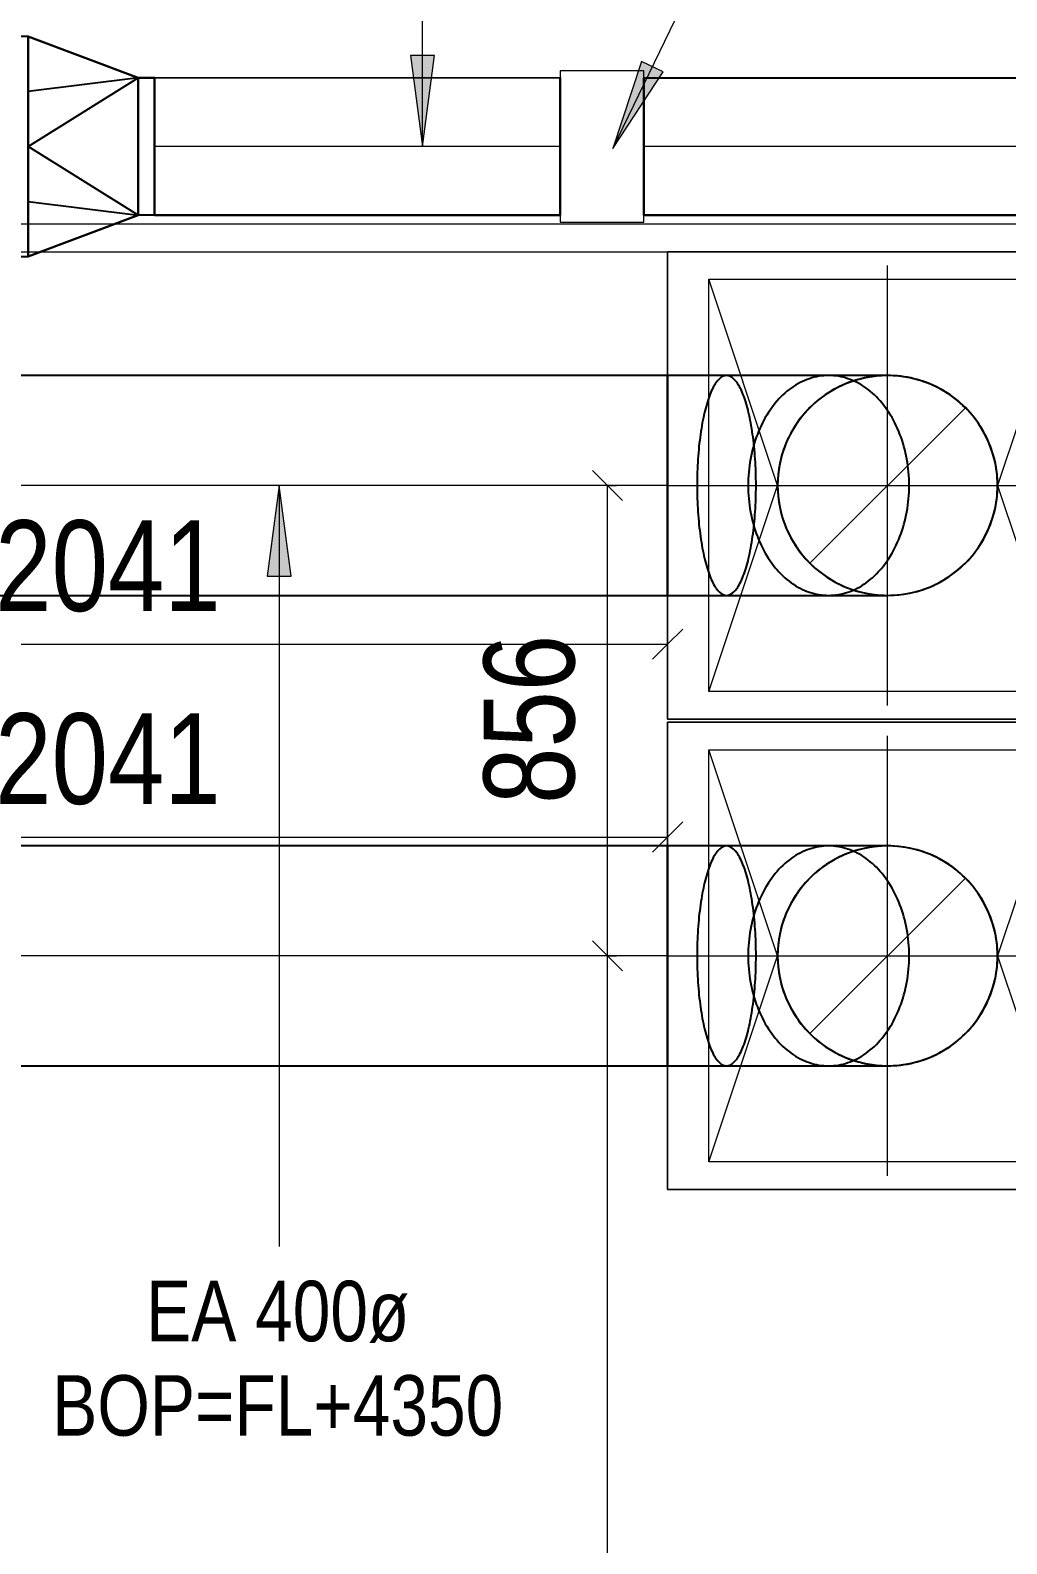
# Model space of a CAD drawing. Header units: millimetres. Extents: x -21807 to 17683, y 43568 to 60640.
# Drawn here: x 3968 to 5743, y 53192 to 55945 of the extents above; entities that cross this region are included whole.
import ezdxf

# ---------------------------------------------------------------- set-up
doc = ezdxf.new("R2010")
doc.units = ezdxf.units.MM
for name, color, linetype, lineweight in [('A-ANNO-DIMS', 7, 'Continuous', 9), ('A-ANNO-DIMS-110', 7, 'Continuous', 9), ('A-WALL', 7, 'Continuous', 9), ('G-ANNO-TEXT', 7, 'Continuous', 9), ('M-EQPM', 7, 'Continuous', 5), ('M-HVAC-DUCT', 7, 'Continuous', 25), ('M-HVAC-DUCT-CNTR', 7, 'Continuous', 5), ('M-HVAC-DUCT-IDEN', 7, 'Continuous', 9)]:
    doc.layers.add(name, color=color, linetype=linetype, lineweight=lineweight)
doc.layers.add('M-HVAC-DUCT-ANNO', color=7, linetype='Continuous', lineweight=5, true_color=0x007f00)
doc.styles.add('Arial_2', font='arial.ttf', dxfattribs={"width": 0.8, "height": 165})
doc.styles.add('Arial_4', font='arial.ttf', dxfattribs={"width": 0.8, "height": 110})
doc.dimstyles.new('AK_DIM_2_0_Arial_đỏ', dxfattribs={"dimscale": 304.8, "dimtxt": 168.342801, "dimasz": 0.180446, "dimexe": 0.180446, "dimexo": 0.180446, "dimgap": 0.036089, "dimtad": 1, "dimdec": 0, "dimzin": 0, "dimdsep": 46, "dimtxsty": 'Arial_2', "dimblk1": 'OBLIQUE', "dimblk2": 'OBLIQUE', "dimsah": 1, "dimcen": 0.09, "dimadec": 0, "dimazin": 0, "dimtfac": 1, "dimtdec": 4, "dimtix": 1, "dimtmove": 0, "dimatfit": 3, "dimfxl": 1, "dimtvp": 1, "dimtolj": 1, "dimtzin": 0, "dimarcsym": 2})

# ---------------------------------------------------------------- blocks, each defined once
blk = doc.blocks.new('AK-SGS-M3-A_rvt-1-MẶT BẰNG HỆ THỐNG GIÓ THẢI')
at = {"layer": 'A-WALL', "color": 253, "lineweight": 13, "true_color": 0xaaaaaa}
for p, q in [((5926.4, 55591.9), (3067.8, 55591.9)), ((3067.8, 55541.9), (5926.4, 55541.9))]:
    blk.add_line(p, q, dxfattribs=at)
at = {"layer": 'A-WALL', "color": 254, "lineweight": 13, "true_color": 0xcccccc}
for p, q in [((5926.4, 55591.9), (3067.8, 55591.9)), ((3067.8, 55541.9), (5926.4, 55541.9))]:
    blk.add_line(p, q, dxfattribs=at)
blk = doc.blocks.new('PG_HutMuiBep_9000cmh - PG_HutMuiBep_9000cmh-2514533-MẶT BẰNG HỆ THỐNG GIÓ THẢI')
at = {"layer": 'M-EQPM', "color": 34, "true_color": 0x994c00}
for p, q in [((-400, -425), (-400, 425)), ((-400, 425), (400, 425)), ((400, 425), (-400, 425)), ((-400, 425), (-400, -425)), ((400, 425), (400, -425)), ((400, -425), (400, 425)), ((-325, -375), (-325, 375)), ((-325, 375), (325, 375)), ((-200, 0), (-325, 375)), ((325, 375), (200, 0)), ((325, 375), (325, -375)), ((-325, -375), (-200, 0)), ((200, 0), (325, -375)), ((325, -375), (-325, -375)), ((400, -425), (-400, -425)), ((-400, -425), (400, -425))]:
    blk.add_line(p, q, dxfattribs=at)
for start, end in [(360, 180), (180, 360)]:
    blk.add_arc((0, 0), 200, start, end, dxfattribs=at)
blk = doc.blocks.new('PG_HutMuiBep_9000cmh - PG_HutMuiBep_9000cmh-2514576-MẶT BẰNG HỆ THỐNG GIÓ THẢI')
at = {"layer": 'M-EQPM', "color": 34, "true_color": 0x994c00}
for p, q in [((-400, -425), (-400, 425)), ((-400, 425), (400, 425)), ((400, 425), (-400, 425)), ((-400, 425), (-400, -425)), ((400, 425), (400, -425)), ((400, -425), (400, 425)), ((-325, -375), (-325, 375)), ((-325, 375), (325, 375)), ((-200, 0), (-325, 375)), ((325, 375), (200, 0)), ((325, 375), (325, -375)), ((-325, -375), (-200, 0)), ((200, 0), (325, -375)), ((325, -375), (-325, -375)), ((400, -425), (-400, -425)), ((-400, -425), (400, -425))]:
    blk.add_line(p, q, dxfattribs=at)
for start, end in [(360, 180), (180, 360)]:
    blk.add_arc((0, 0), 200, start, end, dxfattribs=at)
blk = doc.blocks.new('Fire Damper - Rectangular - Simple - FD-2282211-MẶT BẰNG HỆ THỐNG GIÓ THẢI')
at = {"layer": 'M-HVAC-DUCT', "color": 34, "lineweight": 5, "true_color": 0x994c00}
for p, q in [((-76.2, 137.7), (76.2, 137.7)), ((-76.2, -137.7), (-76.2, 137.7)), ((76.2, 137.7), (76.2, -137.7)), ((76.2, -137.7), (-76.2, -137.7))]:
    blk.add_line(p, q, dxfattribs=at)
blk = doc.blocks.new('Cut_Tron - Standard-V36-MẶT BẰNG HỆ THỐNG GIÓ THẢI')
at = {"layer": 'M-HVAC-DUCT', "color": 34, "true_color": 0x994c00}
for p, q in [((5233.6, 54461.3), (5126.4, 54461.3)), ((5126.4, 54461.3), (5126.4, 54261.3)), ((5419.2, 54461.3), (5233.6, 54461.3)), ((5526.4, 54461.3), (5419.2, 54461.3)), ((5126.4, 54261.3), (5126.4, 54061.3)), ((5126.4, 54061.3), (5233.6, 54061.3)), ((5233.6, 54061.3), (5419.2, 54061.3)), ((5419.2, 54061.3), (5526.4, 54061.3))]:
    blk.add_line(p, q, dxfattribs=at)
for start, end in [(360, 180), (180, 0)]:
    blk.add_arc((5526.4, 54261.3), 200, start, end, dxfattribs=at)
for points in [[(5287.2, 54261.3), (5287.2, 54277.4), (5286.1, 54309.6), (5281.5, 54355.1), (5274.1, 54395.2), (5264.3, 54427.5), (5252.8, 54450.1), (5240.1, 54461.7), (5227.1, 54461.7), (5214.4, 54450.1), (5202.9, 54427.5), (5193.1, 54395.2), (5185.7, 54355.1), (5181, 54309.6), (5180, 54277.4), (5180, 54261.3)], [(5565.6, 54261.3), (5565.6, 54277.4), (5562.8, 54309.6), (5550.1, 54355.1), (5529.9, 54395.2), (5503.2, 54427.5), (5471.7, 54450.1), (5437.1, 54461.7), (5401.4, 54461.7), (5366.8, 54450.1), (5335.2, 54427.5), (5308.6, 54395.2), (5288.3, 54355.1), (5275.7, 54309.6), (5272.8, 54277.4), (5272.8, 54261.3)], [(5726.4, 54261.3), (5726.4, 54277.4), (5722.5, 54309.6), (5705.2, 54355.1), (5677.6, 54395.2), (5641.1, 54427.5), (5598, 54450.1), (5550.8, 54461.7), (5502.1, 54461.7), (5454.8, 54450.1), (5411.7, 54427.5), (5375.2, 54395.2), (5347.6, 54355.1), (5330.3, 54309.6), (5326.4, 54277.4), (5326.4, 54261.3)], [(5180, 54261.3), (5180, 54245.1), (5181, 54212.9), (5185.7, 54167.4), (5193.1, 54127.3), (5202.9, 54095.1), (5214.4, 54072.4), (5227.1, 54060.8), (5240.1, 54060.8), (5252.8, 54072.4), (5264.3, 54095.1), (5274.1, 54127.3), (5281.5, 54167.4), (5286.1, 54212.9), (5287.2, 54245.1), (5287.2, 54261.3)], [(5272.8, 54261.3), (5272.8, 54245.1), (5275.7, 54212.9), (5288.3, 54167.4), (5308.6, 54127.3), (5335.2, 54095.1), (5366.8, 54072.4), (5401.4, 54060.8), (5437.1, 54060.8), (5471.7, 54072.4), (5503.2, 54095.1), (5529.9, 54127.3), (5550.1, 54167.4), (5562.8, 54212.9), (5565.6, 54245.1), (5565.6, 54261.3)], [(5326.4, 54261.3), (5326.4, 54245.1), (5330.3, 54212.9), (5347.6, 54167.4), (5375.2, 54127.3), (5411.7, 54095.1), (5454.8, 54072.4), (5502.1, 54060.8), (5550.8, 54060.8), (5598, 54072.4), (5641.1, 54095.1), (5677.6, 54127.3), (5705.2, 54167.4), (5722.5, 54212.9), (5726.4, 54245.1), (5726.4, 54261.3)]]:
    blk.add_open_spline(points, degree=3, dxfattribs=at)
blk = doc.blocks.new('ConThu_VuongTron_NepC1 - Standard-2219559-MẶT BẰNG HỆ THỐNG GIÓ THẢI')
at = {"layer": 'M-HVAC-DUCT', "color": 34, "true_color": 0x994c00}
for p, q in [((0, 125), (200, 200)), ((200, 200), (0, 125)), ((200, 0), (200, 200)), ((200, 0), (200, 200)), ((240, 200), (200, 200)), ((200, 200), (200, 0)), ((200, 200), (200, 0)), ((240, 0), (240, 200)), ((240, 0), (240, 200)), ((-30, -125), (-30, 125)), ((-30, 125), (-30, -125)), ((-30, 125), (0, 125)), ((-30, 125), (0, 125)), ((0, 125), (0, -125)), ((0, -125), (0, 125)), ((0, 125), (200, 0)), ((200, 100), (0, 125)), ((0, -125), (0, 125)), ((0, 125), (0, -125)), ((200, -200), (200, 0)), ((200, -200), (200, 0)), ((200, 0), (200, -200)), ((240, -200), (240, 0)), ((240, -200), (240, 0)), ((200, 0), (0, -125)), ((200, 0), (200, -200)), ((0, -125), (200, -100)), ((0, -125), (-30, -125)), ((-30, -125), (0, -125)), ((0, -125), (200, -200)), ((200, -200), (0, -125)), ((200, -200), (240, -200))]:
    blk.add_line(p, q, dxfattribs=at)
blk = doc.blocks.new('AK-SGS-M3-Hrvt_rvt-1-MẶT BẰNG HỆ THỐNG GIÓ THẢI')
at = {"layer": 'M-HVAC-DUCT', "color": 34, "true_color": 0x994c00}
for p, q in [((4193.7, 55858.6), (4930.8, 55858.7)), ((4193.7, 55858.6), (4930.8, 55858.7)), ((4193.7, 55608.6), (4193.7, 55858.6)), ((4193.7, 55858.6), (4193.7, 55608.6)), ((4930.8, 55608.7), (4930.8, 55858.7)), ((4930.8, 55858.7), (4930.8, 55608.7)), ((5083.2, 55608.6), (5083.2, 55858.6)), ((5083.2, 55858.6), (5083.2, 55608.6)), ((5083.2, 55858.6), (6438.9, 55858.6)), ((5083.2, 55858.6), (6438.9, 55858.6)), ((4930.8, 55608.7), (4193.7, 55608.6)), ((4193.7, 55608.6), (4930.8, 55608.7)), ((6438.9, 55608.6), (5083.2, 55608.6)), ((5083.2, 55608.6), (6438.9, 55608.6)), ((5126.4, 55316.9), (3085.2, 55316.9)), ((5126.4, 55116.9), (5126.4, 55316.9)), ((5126.4, 55116.9), (5126.4, 55316.9)), ((5126.4, 54916.9), (5126.4, 55116.9)), ((5126.4, 54916.9), (5126.4, 55116.9)), ((3085.2, 54916.9), (5126.4, 54916.9)), ((5126.4, 54461.3), (3085.2, 54461.3)), ((5126.4, 54261.3), (5126.4, 54461.3)), ((5126.4, 54261.3), (5126.4, 54461.3)), ((5126.4, 54061.3), (5126.4, 54261.3)), ((5126.4, 54061.3), (5126.4, 54261.3)), ((3085.2, 54061.3), (5126.4, 54061.3))]:
    blk.add_line(p, q, dxfattribs=at)
at = {"layer": 'M-HVAC-DUCT-ANNO', "color": 34, "true_color": 0x994c00}
for p, q in [((5667.8, 55258.4), (5385, 54975.5)), ((5667.8, 54402.7), (5385, 54119.8))]:
    blk.add_line(p, q, dxfattribs=at)
for centre, start, end in [((5526.4, 55116.9), 0, 180), ((5526.4, 55116.9), 180, 0), ((5526.4, 54261.3), 360, 180), ((5526.4, 54261.3), 180, 360)]:
    blk.add_arc(centre, 200, start, end, dxfattribs=at)
at = {"layer": 'M-HVAC-DUCT-CNTR', "color": 34, "true_color": 0x994c00}
for p, q in [((4930.8, 55733.7), (4193.7, 55733.6)), ((6438.9, 55733.6), (5083.2, 55733.6)), ((5526.4, 54716.9), (5526.4, 55516.9)), ((5126.4, 55116.9), (3085.2, 55116.9)), ((5126.4, 55116.9), (3085.2, 55116.9)), ((5126.4, 55116.9), (5926.4, 55116.9)), ((5126.4, 55116.9), (5233.6, 55116.9)), ((5233.6, 55116.9), (5419.2, 55116.9)), ((5419.2, 55116.9), (5526.4, 55116.9)), ((5526.4, 53861.3), (5526.4, 54661.3)), ((5126.4, 54261.3), (3085.2, 54261.3)), ((5126.4, 54261.3), (3085.2, 54261.3)), ((5126.4, 54261.3), (5926.4, 54261.3)), ((5126.4, 54261.3), (5233.6, 54261.3)), ((5233.6, 54261.3), (5419.2, 54261.3)), ((5419.2, 54261.3), (5526.4, 54261.3))]:
    blk.add_line(p, q, dxfattribs=at)
at = {"layer": 'M-EQPM', "color": 34, "lineweight": 25, "true_color": 0x994c00}
for name, p in [('PG_HutMuiBep_9000cmh - PG_HutMuiBep_9000cmh-2514533-MẶT BẰNG HỆ THỐNG GIÓ THẢI', (5526.4, 55116.9)), ('PG_HutMuiBep_9000cmh - PG_HutMuiBep_9000cmh-2514576-MẶT BẰNG HỆ THỐNG GIÓ THẢI', (5526.4, 54261.3))]:
    blk.add_blockref(name, p, dxfattribs=at)
at = {"layer": 'M-HVAC-DUCT', "color": 34, "lineweight": 25, "true_color": 0x994c00, "rotation": 180}
blk.add_blockref('ConThu_VuongTron_NepC1 - Standard-2219559-MẶT BẰNG HỆ THỐNG GIÓ THẢI', (4163.7, 55733.6), dxfattribs=at)
at = {"layer": 'M-HVAC-DUCT', "color": 34, "lineweight": 25, "true_color": 0x994c00, "extrusion": (0, 0, -1), "rotation": 180}
blk.add_blockref('Fire Damper - Rectangular - Simple - FD-2282211-MẶT BẰNG HỆ THỐNG GIÓ THẢI', (-5007, 55733.6), dxfattribs=at)
at = {"layer": 'M-HVAC-DUCT', "color": 34, "lineweight": 25, "true_color": 0x994c00}
for p in [(0, 855.7), (0, 0)]:
    blk.add_blockref('Cut_Tron - Standard-V36-MẶT BẰNG HỆ THỐNG GIÓ THẢI', p, dxfattribs=at)
blk = doc.blocks.new('DIMBLOCK15-MẶT BẰNG HỆ THỐNG GIÓ THẢI')
at = {"layer": 'A-ANNO-DIMS-110', "color": 1, "true_color": 0xff0000}
for p, q in [((5017.1, 54261.3), (4989.6, 54288.8)), ((5017.1, 54261.3), (4962.1, 54261.3)), ((5017.1, 51436.9), (5017.1, 54261.3)), ((5017.1, 54261.3), (5044.6, 54233.8)), ((5017.1, 54261.3), (5033.2, 54261.3)), ((5017.1, 51436.9), (4989.6, 51464.4)), ((5017.1, 51436.9), (4962.1, 51436.9)), ((5017.1, 51436.9), (5044.6, 51409.4)), ((5017.1, 51436.9), (5033.2, 51436.9))]:
    blk.add_line(p, q, dxfattribs=at)
at = {"layer": 'A-ANNO-DIMS-110', "color": 0, "insert": (4791.9, 52647.1), "char_height": 165, "width": 484.827, "attachment_point": 1, "rotation": 90, "line_spacing_factor": 0.941778, "style": 'Arial_2'}
blk.add_mtext('2824', dxfattribs=at)
blk = doc.blocks.new('_Oblique')
at = {"color": 0, "linetype": 'ByBlock', "lineweight": -2}
blk.add_line((-0.5, -0.5), (0.5, 0.5), dxfattribs=at)
blk = doc.blocks.new('DIMBLOCK16-MẶT BẰNG HỆ THỐNG GIÓ THẢI')
at = {"layer": 'A-ANNO-DIMS-110', "color": 1, "true_color": 0xff0000}
for p, q in [((5017.1, 55116.9), (4989.6, 55144.4)), ((5017.1, 55116.9), (4962.1, 55116.9)), ((5017.1, 54261.3), (5017.1, 55116.9)), ((5017.1, 55116.9), (5044.6, 55089.4)), ((5017.1, 55116.9), (5033.2, 55116.9)), ((5017.1, 54261.3), (4989.6, 54288.8)), ((5017.1, 54261.3), (4962.1, 54261.3)), ((5017.1, 54261.3), (5044.6, 54233.8)), ((5017.1, 54261.3), (5033.2, 54261.3))]:
    blk.add_line(p, q, dxfattribs=at)
at = {"layer": 'A-ANNO-DIMS-110', "color": 0, "insert": (4791.9, 54537.6), "char_height": 165, "width": 363.62, "attachment_point": 1, "rotation": 90, "line_spacing_factor": 0.941778, "style": 'Arial_2'}
blk.add_mtext('856', dxfattribs=at)
blk = doc.blocks.new('DIMBLOCK23-MẶT BẰNG HỆ THỐNG GIÓ THẢI')
at = {"layer": 'A-ANNO-DIMS-110', "color": 1, "true_color": 0xff0000}
for p, q in [((3085.2, 54828.3), (3085.2, 54861.9)), ((3085.2, 54828.3), (3112.7, 54855.8)), ((5126.4, 54828.3), (5126.4, 54861.9)), ((5126.4, 54828.3), (5153.9, 54855.8)), ((3085.2, 54828.3), (3057.7, 54800.8)), ((3085.2, 54828.3), (5126.4, 54828.3)), ((3085.2, 54828.3), (3085.2, 54773.3)), ((5126.4, 54828.3), (5098.9, 54800.8)), ((5126.4, 54828.3), (5126.4, 54773.3))]:
    blk.add_line(p, q, dxfattribs=at)
at = {"layer": 'A-ANNO-DIMS-110', "color": 0, "insert": (3903.8, 55053.5), "char_height": 165, "width": 484.827, "attachment_point": 1, "line_spacing_factor": 0.941778, "style": 'Arial_2'}
blk.add_mtext('2041', dxfattribs=at)
blk = doc.blocks.new('DIMBLOCK24-MẶT BẰNG HỆ THỐNG GIÓ THẢI')
at = {"layer": 'A-ANNO-DIMS-110', "color": 1, "true_color": 0xff0000}
for p, q in [((3085.2, 54477.4), (3085.2, 54516.3)), ((5126.4, 54477.4), (5126.4, 54516.3)), ((3085.2, 54477.4), (3112.7, 54504.9)), ((5126.4, 54477.4), (5153.9, 54504.9)), ((3085.2, 54477.4), (3057.7, 54449.9)), ((3085.2, 54477.4), (5126.4, 54477.4)), ((3085.2, 54477.4), (3085.2, 54422.4)), ((5126.4, 54477.4), (5098.9, 54449.9)), ((5126.4, 54477.4), (5126.4, 54422.4))]:
    blk.add_line(p, q, dxfattribs=at)
at = {"layer": 'A-ANNO-DIMS-110', "color": 0, "insert": (3903.8, 54702.6), "char_height": 165, "width": 484.827, "attachment_point": 1, "line_spacing_factor": 0.941778, "style": 'Arial_2'}
blk.add_mtext('2041', dxfattribs=at)

msp = doc.modelspace()

# ---------------------------------------------------------------- hatches: boundary and pattern name
at = {"layer": 'G-ANNO-TEXT', "true_color": 0xff0000}
msp.add_hatch(color=1, dxfattribs=at).paths.add_polyline_path([(5026.6, 55730), (5118.1, 55869), (5079, 55888)])
at = {"layer": 'M-HVAC-DUCT-IDEN'}
for points in [[(4680.6, 55733.7), (4702.3, 55898.7), (4658.8, 55898.7)], [(4420.1, 55116.9), (4398.4, 54951.9), (4441.9, 54951.9)]]:
    msp.add_hatch(color=256, dxfattribs=at).paths.add_polyline_path(points)

# ---------------------------------------------------------------- linework, layer by layer
at = {"layer": 'G-ANNO-TEXT', "color": 1, "true_color": 0xff0000}
for p, q in [((5026.6, 55730), (5285.3, 56264.3)), ((5079, 55888), (5026.6, 55730)), ((5118.1, 55869), (5079, 55888)), ((5026.6, 55730), (5118.1, 55869))]:
    msp.add_line(p, q, dxfattribs=at)
at = {"layer": 'M-HVAC-DUCT-IDEN'}
for p, q in [((4680.6, 55733.7), (4680.6, 56090.8)), ((4702.3, 55898.7), (4658.8, 55898.7)), ((4658.8, 55898.7), (4680.6, 55733.7)), ((4680.6, 55733.7), (4702.3, 55898.7)), ((4420.1, 55116.9), (4398.4, 54951.9)), ((4441.9, 54951.9), (4420.1, 55116.9)), ((4420.1, 55116.9), (4420.1, 53732.6)), ((4398.4, 54951.9), (4441.9, 54951.9))]:
    msp.add_line(p, q, dxfattribs=at)

# ---------------------------------------------------------------- block references
at = {"lineweight": 5}
for name in ['AK-SGS-M3-Hrvt_rvt-1-MẶT BẰNG HỆ THỐNG GIÓ THẢI', 'AK-SGS-M3-A_rvt-1-MẶT BẰNG HỆ THỐNG GIÓ THẢI']:
    msp.add_blockref(name, (0, 0), dxfattribs=at)

# ---------------------------------------------------------------- dimensions: what is measured, and where the dimension line sits
at = {"layer": 'A-ANNO-DIMS', "color": 1, "true_color": 0xff0000}
for base, p1, p2, override, picture, middle in [((5017.1, 55116.9), (4978.2, 54261.3), (4978.2, 55116.9), {"dimpost": '<>', "dimfxl": 855.680097}, 'DIMBLOCK16-MẶT BẰNG HỆ THỐNG GIÓ THẢI', (4921.8, 54689.1)), ((5017.1, 54261.3), (4978.2, 51436.9), (4978.2, 54261.3), {"dimpost": '<>', "dimfxl": 2824.321229}, 'DIMBLOCK15-MẶT BẰNG HỆ THỐNG GIÓ THẢI', (4921.8, 52849.1))]:
    dim = msp.add_linear_dim(base=base, p1=p1, p2=p2, angle=90, dimstyle='AK_DIM_2_0_Arial_đỏ', override=override, dxfattribs=at)
    dim.commit()
    dim.dimension.update_dxf_attribs({"geometry": picture, "text_midpoint": middle})
for base, p1, p2, picture, middle in [((5126.4, 54828.3), (3085.2, 54916.9), (5126.4, 54916.9), 'DIMBLOCK23-MẶT BẰNG HỆ THỐNG GIÓ THẢI', (4105.8, 54923.6)), ((5126.4, 54477.4), (3085.2, 54461.3), (5126.4, 54461.3), 'DIMBLOCK24-MẶT BẰNG HỆ THỐNG GIÓ THẢI', (4105.8, 54572.6))]:
    dim = msp.add_linear_dim(base=base, p1=p1, p2=p2, dimstyle='AK_DIM_2_0_Arial_đỏ', override={"dimpost": '<>', "dimfxl": 2041.205956}, dxfattribs=at)
    dim.commit()
    dim.dimension.update_dxf_attribs({"geometry": picture, "text_midpoint": middle})

# ---------------------------------------------------------------- next in the draw order: texts
at = {"layer": 'M-HVAC-DUCT-IDEN', "color": 1, "true_color": 0xff0000, "insert": (4417.5, 53528.6), "char_height": 110, "width": 826.32, "attachment_point": 5, "line_spacing_factor": 0.936439, "style": 'Arial_4', "bg_fill": 3, "box_fill_scale": 1.25, "bg_fill_color": 256, "bg_fill_true_color": 13158600, "bg_fill_transparency": 0}
msp.add_mtext('\\pxqc,t10.16,20.32,30.48,40.64,50.8,60.96,71.12,81.28,91.44,101.6,111.76,121.92,132.08,142.24,152.4,162.56,172.72,182.88,193.04,203.2,213.36,223.52,233.68,243.84,254,264.16,274.32,284.48,294.64,304.8,314.96,325.12;{EA 400ø\\PBOP=FL+4350}', dxfattribs=at)

doc.saveas('drawing.dxf')
